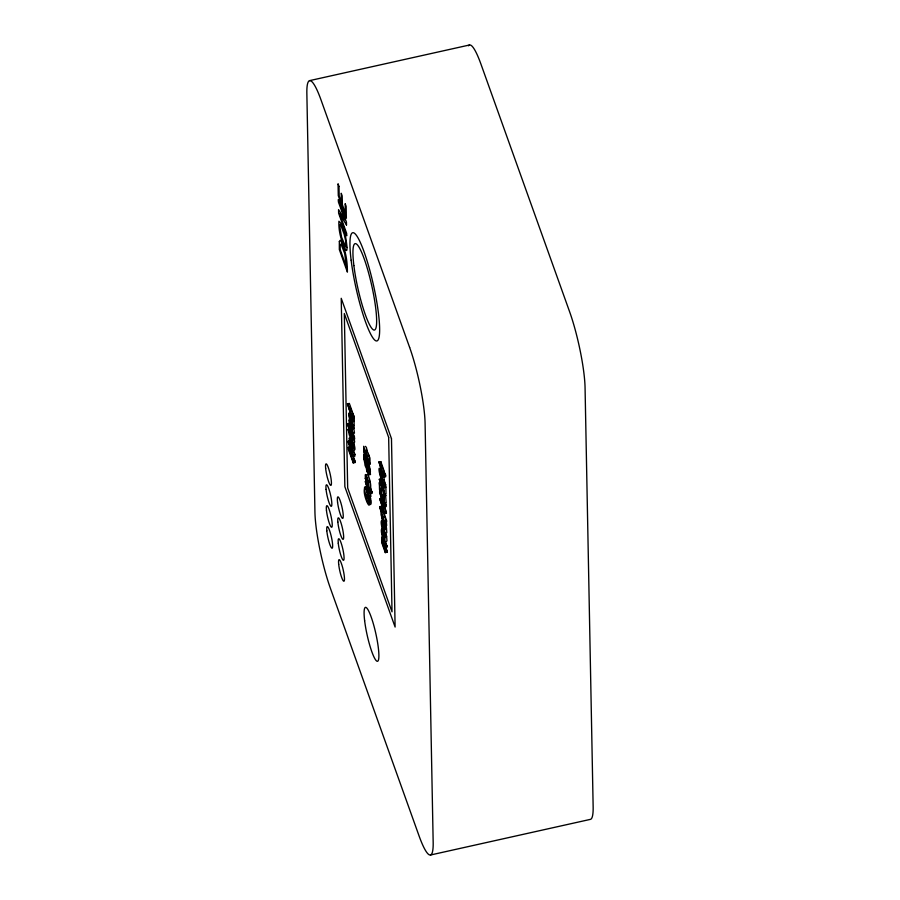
<?xml version="1.0" encoding="UTF-8"?>
<svg xmlns="http://www.w3.org/2000/svg" width="900" height="900" viewBox="0 0 900 900"><rect width="100%" height="100%" fill="white"/><g stroke="black" fill="none" stroke-linecap="round" stroke-linejoin="round"><path stroke-width="1.35" d="M370.373 494.111L370.339 493.02M366.941 474.795C368.01 471.78 371.599 485.269 370.541 487.305L372.082 492.986L370.249 493.402L365.265 478.103L365.636 479.171C363.69 465.986 370.147 484.673 368.707 487.721L370.249 493.402M366.683 489.634L367.189 494.55L369.517 501.75M354.127 440.044L354.173 439.414M367.627 452.126L369.81 457.695L370.069 464.029L368.235 464.434L367.74 457.043L363.668 446.287L363.803 451.733L364.489 453.645L364.129 448.639L365.512 455.074M386.044 523.373L385.661 519.345M365.321 446.355L366.379 447.356L367.504 452.486M366.176 487.44L366.435 486.709M368.505 489.96L367.267 486.506C357.772 486.495 374.062 520.549 368.01 496.654L369.844 496.249C370.496 498.026 372.341 504.743 370.192 504.619M369.382 462.004L369.45 457.796M370.305 502.74L370.451 500.13M354.195 448.594L354.15 445.826M309.499 80.651L469.474 45M347.512 403.83L349.346 403.425L352.856 413.415L352.879 414.686L351.045 415.091L347.512 403.83L351.045 415.091M351.022 413.82L352.856 413.415M351.664 415.485L353.498 415.08L354.184 416.993L354.206 418.545L352.373 418.961L351.664 415.485L352.373 418.961M353.396 425.115L354.173 425.891L354.037 420.334L353.374 418.478L351.54 418.961C353.396 427.793 349.515 423.338 350.674 416.317L352.507 415.901L351.776 413.921M352.35 417.397L354.184 416.993M351.54 418.961L352.204 420.739L354.037 420.334M350.786 422.235L352.62 421.83M350.359 426.656L348.536 427.072L347.895 425.306L347.873 423.664L349.695 423.259M353.205 433.136L354.589 438.379L352.755 438.784L349.132 428.659L349.11 427.23L350.944 426.814M351.686 426.825L352.62 433.35A5.254 0.833 77.4 0 1 352.046 433.373L349.47 425.734L349.144 419.726L351.169 430.088L352.001 431.505L351.686 426.825L353.52 426.409L354.454 432.945A5.254 0.833 77.4 0 1 353.88 432.968L353.554 432.405M351.686 426.904L353.52 426.409M354.105 441.776L354.668 442.114L354.037 437.85L352.204 438.255L352.631 442.71L349.256 434.824L348.165 429.502L349.999 429.098M352.373 428.738L354.206 428.321M352.204 438.255L352.238 440.505L349.718 433.822L351.551 433.418M352.755 438.784L352.733 437.344L354.566 436.939M352.744 439.785L354.577 439.38M350.19 446.873L348.356 447.289L352.091 453.375L348.266 442.699L348.244 441.281L350.066 440.876M354.904 454.365L354.938 456.064L353.104 456.469L353.07 454.77L354.904 454.365L353.588 450.686M369.405 470.025L370.463 474.469L368.629 474.874L367.245 470.261L367.29 472.241L366.851 471.015L365.569 464.659L365.614 466.718L365.175 465.491L363.724 457.56L365.108 462.184L365.074 460.114L363.668 454.5L365.501 454.095L366.536 457.56M365.501 454.601L366.041 456.098L367.875 455.692M363.668 454.5L365.051 459.124L365.006 457.155L366.84 456.739L368.246 463.286M368.516 462.262L366.683 462.679L366.728 464.726L365.445 458.37L367.279 457.965M355.027 461.104L355.061 462.521L353.228 462.926L353.194 461.509L355.027 461.104L352.721 454.635M365.49 460.62L367.324 460.204M368.572 471.825L367.121 463.894L368.955 463.489L370.406 471.42L368.572 471.825L367.189 467.201L369.022 466.796L370.406 471.42M378.979 462.049L380.812 461.644L384.322 471.634L384.345 472.905L382.511 473.31L378.979 462.049L382.511 473.31M367.166 466.223L369 465.806M368.55 470.835L370.384 470.43M368.629 474.874L368.606 473.895L370.44 473.479M382.489 472.039L384.322 471.634M379.721 473.029C379.496 466.2 382.298 476.415 381.645 478.418L379.721 473.029L381.544 472.613M383.13 473.704L384.964 473.299L385.65 475.211L385.673 476.775L383.839 477.18L383.13 473.704L383.839 477.18M383.816 475.616L385.65 475.211M366.154 480.6L368.213 486.338C369.461 483.12 364.207 471.206 366.154 480.6L367.988 480.195M370.811 492.784L368.978 493.189L368.584 492.064L368.843 497.07L365.434 486.911C372.476 506.767 366.244 484.751 365.332 481.624L367.166 481.219M385.47 493.954L386.179 502.684L384.345 503.089L379.519 489.6L379.373 482.468L380.059 489.679L381.375 493.38L381.274 488.149L381.949 494.966L383.749 499.984L383.636 494.37L386.01 493.886L385.875 487.271L385.312 485.685L383.479 486.09L384.176 494.291L379.316 479.284L381.15 478.879L383.985 486.81M384.03 479.531L385.853 486.079L384.019 486.484L382.196 479.947L384.03 479.531L383.951 477.045M368.707 487.721L370.541 487.305M383.996 484.976L385.83 484.56M384.041 487.688L385.875 487.271M368.978 493.189L368.955 491.749L370.789 491.344M370.226 491.963L372.049 491.546M380.059 489.679L381.892 489.274L381.803 485.066M381.521 498.262L379.688 498.679L381.589 503.966L381.488 498.724L379.564 491.918L381.386 491.501M364.601 487.114C363.926 489.949 370.035 514.665 368.021 496.777L369.844 496.361L370.26 498.656M381.949 494.966L383.782 494.561L383.704 490.635M368.775 498.791L370.609 498.386M384.345 503.089L384.21 495.956L386.044 495.551M384.548 513.675L382.151 505.564L383.985 505.147L386.348 511.751L386.381 513.27L384.548 513.675L379.688 498.679M386.224 504.99L386.246 506.509L384.412 506.914L384.39 505.406L386.224 504.99L385.346 502.537M379.642 506.678L381.476 506.272L386.516 520.369L386.55 521.809L384.716 522.214L384.345 521.179L384.84 525.645A4.354 0.698 77.4 0 1 384.424 526.005L381.082 514.744A6.165 0.979 77.4 0 1 381.24 512.505L379.642 506.678L384.716 522.214M384.514 512.168L386.348 511.751M384.683 520.774L386.516 520.369M383.963 526.59C387.034 541.879 380.936 527.974 381.184 521.842C382.433 514.564 384.998 544.354 383.963 526.59L385.796 526.095L386.46 527.951L386.809 532.609L386.134 533.284M384.626 528.356L386.46 527.951M383.209 529.864L385.043 529.447M384.12 534.847C387.191 550.136 381.094 536.231 381.341 530.1C382.59 522.821 385.155 552.6 384.12 534.847L385.954 534.352L386.618 536.209L386.966 540.866L386.291 541.53M384.784 536.614L386.618 536.209M383.366 538.11L385.2 537.705M385.2 547.335L382.095 539.741A3.893 0.619 77.4 0 0 382.23 541.62L382.567 543.623L384.401 543.206L387.101 550.766L387.135 552.206L385.301 552.611L381.679 542.498L381.668 537.142L385.2 547.335L387.034 546.919L385.594 541.541M385.166 545.895L387 545.479M385.301 552.611L385.267 551.171L387.101 550.766M430.526 855L590.501 819.349A55.339 8.82 77.4 0 0 593.145 806.648L585.067 387.945A55.339 8.82 77.4 0 0 569.621 311.771L480.938 64.102A55.339 8.82 77.4 0 0 468.473 45.799M354.161 450.259C356.051 450.315 354.026 444.353 353.723 442.598M385.999 525.217L386.257 525.589A4.354 0.698 77.4 0 0 386.674 525.229L386.179 520.774L386.55 521.809M353.104 456.469L349.031 449.876L353.194 461.509M370.26 496.046L370.811 496.676L370.642 492.907M368.449 454.444L369.124 456.446M381.285 464.546L384.345 472.905M349.819 406.327L352.879 414.686M383.659 479.947L385.414 484.853M384.019 486.484C374.243 462.724 381.656 463.905 382.196 479.947M381.173 480.397L382.5 484.076M379.316 479.284L383.569 491.186L383.479 486.09M383.636 494.37L384.21 495.956M354.206 418.545L353.498 415.08M369.382 462.116L370.069 464.029M379.564 491.918L384.39 505.406M384.412 506.914L382.05 500.31L382.151 505.564M383.749 505.912L386.381 513.27M368.235 464.434C367.92 462.668 367.031 451.35 366.041 456.098M350.674 416.317C344.801 402.345 354.049 440.156 352.204 420.739M365.006 457.155L365.445 458.37M366.683 462.679L367.121 463.894M381.892 508.804L382.68 510.998M383.996 514.676L385.245 518.175M353.239 434.576L354.589 438.379M351.979 434.621L353.272 438.221M347.873 423.664L348.536 427.072M349.11 427.23L352.733 437.344M370.282 487.957L372.082 492.986M348.165 429.502L349.211 432.405L349.155 429.761L349.718 433.822M365.332 481.624L368.955 491.749M353.07 450.596L353.925 452.97M385.796 543.465L387.034 546.919M348.244 441.281L353.07 454.77M353.306 457.616L355.061 462.521M385.774 548.415L387.135 552.206M382.567 543.623L385.267 551.171M353.228 462.926L348.401 449.438L348.356 447.289M352.395 427.961L351.675 425.363M369.428 471.004L370.463 474.469M368.606 473.895L367.189 467.201M353.554 443.407L353.993 445.072M352.418 444.364L351.979 442.699M369.382 480.229L369.979 482.647M366.829 450.225L367.256 452.599M366.829 494.651L367.2 496.282M383.636 516.803L383.805 517.567M383.434 473.456L383.839 475.886M353.52 426.499L353.858 428.512M385.954 534.431L386.246 536.31M353.374 418.556L353.801 421.582M351.506 424.564L351.281 422.572M367.571 477.45L367.673 478.282M386.224 529.2L385.796 526.095M384.964 473.299L384.998 474.863M384.952 524.711L384.998 527.085M385.11 532.969L385.155 535.331M380.812 461.644L380.846 463.354M381.476 506.272L381.499 507.713M368.584 465.322L368.629 467.415M366.84 456.739L366.885 458.719M366.896 459.709L366.941 461.767M382.905 512.584A6.165 0.979 77.4 0 1 383.074 512.1M349.279 415.226L350.314 420.93L350.235 416.407L349.279 415.226M381.69 522.855L382.736 528.559L382.657 524.025L381.69 522.855M381.859 531.101L382.894 536.805L382.815 532.283L381.859 531.101M347.085 247.477L346.882 250.189L346.106 250.549C341.336 241.763 338.423 231.311 338.895 221.254C344.509 225.799 346.106 239.299 347.085 247.477M349.256 438.21L349.29 439.853A5.411 0.866 77.4 0 0 349.796 443.126C355.14 462.409 353.183 439.031 349.256 438.21M349.774 439.954C351.709 455.13 354.814 447.491 349.774 439.954M339.626 225.428L341.572 237.172L345.746 246.915L345.904 241.898L344.183 234.236L340.796 225.27L340.009 224.46L339.626 225.428M384.277 523.091C383.175 524.014 381.071 516.33 381.746 513.923L384.277 523.091M340.223 245.126L340.2 249.615L346.433 267.03L344.711 253.496L340.965 243.979L340.223 245.126M339.334 241.481L339.322 249.57L347.4 272.137C347.4 261.259 345.848 249.716 340.312 240.221L339.334 241.481M346.5 224.977L339.694 213.953L346.657 233.415L346.702 235.778L338.625 213.21L338.558 209.61L344.801 219.803L338.4 201.938L338.355 199.564L346.444 222.131L346.5 224.977M409.635 347.423L320.951 99.742A55.339 8.82 77.4 0 0 306.855 93.353L314.933 512.055A55.339 8.82 77.4 0 0 330.379 588.229L419.062 835.898A55.339 8.82 77.4 0 0 433.17 842.288L425.093 423.596A55.339 8.82 77.4 0 0 409.635 347.423M339.007 186.435L338.051 183.769L338.287 195.694L346.365 218.261L346.14 206.336L345.184 203.67L345.364 213.064L342.36 204.683L342.191 195.93L341.235 193.264L341.404 202.016L339.188 195.829L339.007 186.435M391.478 438.637L341.224 298.294L344.858 486.709L395.111 627.053L391.478 438.637M388.654 437.366L344.317 313.526L347.681 487.98L392.017 611.82L388.654 437.366M366.75 465.728L365.501 461.565L366.795 467.82L366.75 465.728M326.812 530.764A11.07 1.766 77.4 0 0 331.751 548.111A11.07 1.766 77.4 0 0 330.48 533.351A11.07 1.766 77.4 0 0 326.812 530.764M326.452 510.311A11.07 1.766 77.4 0 0 331.459 527.243A11.07 1.766 77.4 0 0 329.918 511.875A11.07 1.766 77.4 0 0 326.452 510.311M326.059 489.375A11.07 1.766 77.4 0 0 331.065 506.317A11.07 1.766 77.4 0 0 329.512 490.939A11.07 1.766 77.4 0 0 326.059 489.375M325.654 468.439A11.07 1.766 77.4 0 0 330.66 485.381A11.07 1.766 77.4 0 0 329.108 470.002A11.07 1.766 77.4 0 0 325.654 468.439M338.681 564.266A11.07 1.766 77.4 0 0 343.688 581.209A11.07 1.766 77.4 0 0 342.146 565.83A11.07 1.766 77.4 0 0 338.681 564.266M338.287 543.33A11.07 1.766 77.4 0 0 343.282 560.273A11.07 1.766 77.4 0 0 341.741 544.894A11.07 1.766 77.4 0 0 338.287 543.33M337.849 522.067A11.07 1.766 77.4 0 0 342.81 539.291A11.07 1.766 77.4 0 0 341.438 524.329A11.07 1.766 77.4 0 0 337.849 522.067M337.556 502.2A11.07 1.766 77.4 0 0 342.63 518.434A11.07 1.766 77.4 0 0 340.695 502.256A11.07 1.766 77.4 0 0 337.556 502.2M364.635 620.696A27.619 4.399 77.4 0 0 377.303 661.309A27.619 4.399 77.4 0 0 372.51 621.011A27.619 4.399 77.4 0 0 364.635 620.696M353.88 265.601A44.269 7.054 77.4 0 0 374.231 330.064A44.269 7.054 77.4 0 0 366.21 264.803A44.269 7.054 77.4 0 0 353.88 265.601M351.135 260.246A55.44 8.831 77.4 0 0 376.616 340.965A55.44 8.831 77.4 0 0 366.581 259.256A55.44 8.831 77.4 0 0 351.135 260.246"/></g></svg>
